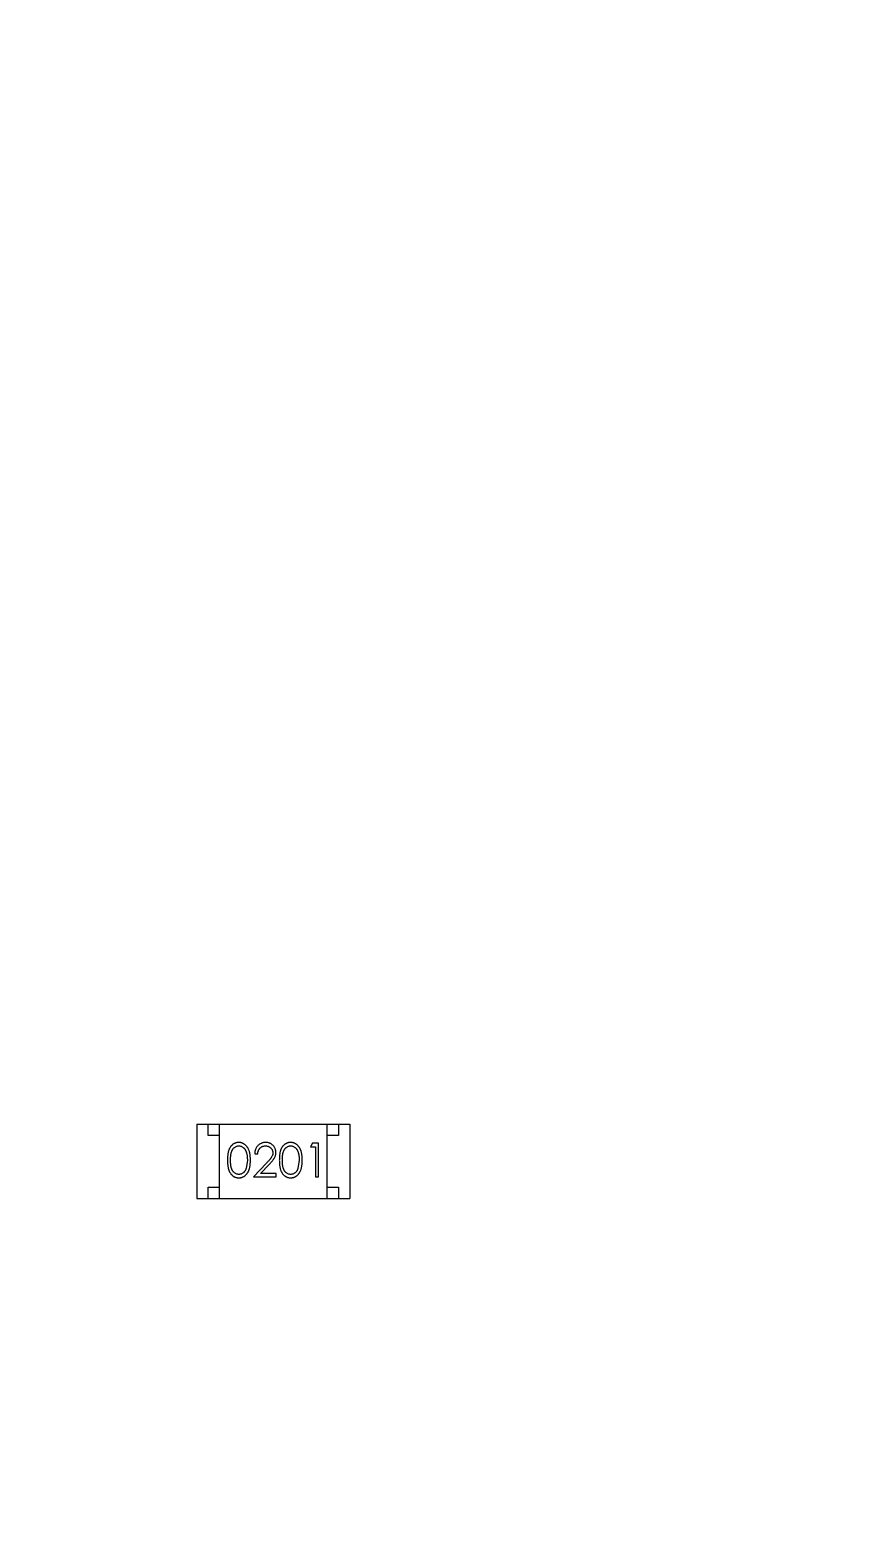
# Model space of a CAD drawing. Header units: inches. Extents: x 398 to 599, y 40 to 151.
# Drawn here: x 542.65 to 546.28, y 97.72 to 104.38 of the extents above; entities that cross this region are included whole.
import ezdxf

# ---------------------------------------------------------------- set-up
doc = ezdxf.new("R2010")
doc.units = ezdxf.units.IN
doc.header["$LTSCALE"] = 1.21
doc.header["$MEASUREMENT"] = 0
doc.layers.get('0').update_dxf_attribs({"linetype": 'CONTINUOUS'})

msp = doc.modelspace()

# ---------------------------------------------------------------- linework, layer by layer
at = {"color": 7, "linetype": 'Continuous'}
for p, q in [((543.3951, 99.5062), (543.3951, 99.1762)), ((543.3951, 99.5062), (544.0751, 99.5062)), ((543.4451, 99.4562), (543.4451, 99.5062)), ((543.4951, 99.1762), (543.4951, 99.5062)), ((543.9751, 99.1762), (543.9751, 99.5062)), ((544.0251, 99.5062), (544.0251, 99.4562)), ((544.0751, 99.5062), (544.0751, 99.1762)), ((543.4951, 99.4562), (543.4451, 99.4562)), ((543.9092, 99.4215), (543.9004, 99.4061)), ((543.9004, 99.4061), (543.9234, 99.4061)), ((543.9369, 99.4215), (543.9092, 99.4215)), ((543.9234, 99.4061), (543.9234, 99.2715)), ((543.9369, 99.2715), (543.9369, 99.4215)), ((544.0251, 99.4562), (543.9751, 99.4562)), ((543.6196, 99.3465), (543.6139, 99.3088)), ((543.7047, 99.3336), (543.6465, 99.2715)), ((543.6523, 99.3753), (543.6658, 99.3753)), ((543.8504, 99.3465), (543.8447, 99.3088)), ((543.6465, 99.2715), (543.7484, 99.2715)), ((543.6786, 99.2869), (543.7162, 99.3269)), ((543.7484, 99.2869), (543.6786, 99.2869)), ((543.7484, 99.2715), (543.7484, 99.2869)), ((543.9234, 99.2715), (543.9369, 99.2715)), ((543.4451, 99.1762), (543.4451, 99.2262)), ((543.4451, 99.2262), (543.4951, 99.2262)), ((543.9751, 99.2262), (544.0251, 99.2262)), ((544.0251, 99.2262), (544.0251, 99.1762)), ((543.3951, 99.1762), (544.0751, 99.1762))]:
    msp.add_line(p, q, dxfattribs=at)
for radius, start, end in [(23, 281.22586, 258.77532), (22.75, 294.44334, 241.13427)]:
    msp.add_arc((553.751, 92.925), radius, start, end, dxfattribs=at)
for points, knots in [([(543.5813, 99.4253), (543.5801, 99.4253), (543.5778, 99.4253), (543.5743, 99.4248), (543.571, 99.4242), (543.5677, 99.4232), (543.5644, 99.4221), (543.5613, 99.4206), (543.5583, 99.4189), (543.5553, 99.417), (543.5525, 99.4147), (543.5499, 99.4123), (543.5474, 99.4096), (543.5451, 99.4066), (543.5429, 99.4034), (543.5409, 99.4), (543.5391, 99.3963), (543.5374, 99.3923), (543.5359, 99.388), (543.5346, 99.3833), (543.5335, 99.3782), (543.5327, 99.3726), (543.532, 99.3667), (543.5315, 99.3603), (543.5312, 99.3535), (543.5312, 99.3488), (543.5311, 99.3464)], [0, 0, 0, 0, 0.033742, 0.066533, 0.099153, 0.13154, 0.164087, 0.196563, 0.229707, 0.263315, 0.297504, 0.331686, 0.366482, 0.4021, 0.438958, 0.476748, 0.515985, 0.556589, 0.599519, 0.645765, 0.695487, 0.748721, 0.805687, 0.866754, 0.931405, 1, 1, 1, 1]), ([(543.5446, 99.3465), (543.5446, 99.3485), (543.5446, 99.3524), (543.5449, 99.3581), (543.5452, 99.3633), (543.5457, 99.3682), (543.5463, 99.3728), (543.5472, 99.3769), (543.5481, 99.3807), (543.5492, 99.3841), (543.5504, 99.3872), (543.5518, 99.3901), (543.5533, 99.3928), (543.5549, 99.3953), (543.5566, 99.3976), (543.5585, 99.3998), (543.5606, 99.4017), (543.5634, 99.4039), (543.5672, 99.4063), (543.5719, 99.4084), (543.5768, 99.4097), (543.5801, 99.4098), (543.5817, 99.4099)], [0, 0, 0, 0, 0.073302, 0.142286, 0.206253, 0.266017, 0.321612, 0.372532, 0.419497, 0.462398, 0.502825, 0.541489, 0.579034, 0.615143, 0.650298, 0.684912, 0.718701, 0.752189, 0.817245, 0.879117, 0.939613, 1, 1, 1, 1]), ([(543.6331, 99.3464), (543.633, 99.3487), (543.633, 99.3532), (543.6327, 99.3598), (543.6322, 99.366), (543.6314, 99.3718), (543.6305, 99.3773), (543.6293, 99.3824), (543.6279, 99.3872), (543.6263, 99.3916), (543.6245, 99.3957), (543.6226, 99.3995), (543.6204, 99.4031), (543.6182, 99.4064), (543.6158, 99.4094), (543.6132, 99.4122), (543.6105, 99.4147), (543.6076, 99.4169), (543.6046, 99.4189), (543.6016, 99.4206), (543.5984, 99.4221), (543.5951, 99.4233), (543.5918, 99.4242), (543.5884, 99.4249), (543.5849, 99.4253), (543.5825, 99.4253), (543.5813, 99.4253)], [0, 0, 0, 0, 0.065278, 0.127205, 0.186168, 0.241675, 0.294115, 0.343609, 0.390387, 0.434463, 0.476646, 0.517002, 0.555936, 0.593716, 0.630057, 0.665601, 0.700745, 0.734917, 0.768681, 0.802087, 0.834849, 0.867433, 0.900138, 0.932806, 0.966212, 1, 1, 1, 1]), ([(543.5817, 99.4099), (543.5834, 99.4098), (543.5867, 99.4097), (543.5915, 99.4084), (543.5962, 99.4063), (543.5999, 99.404), (543.6028, 99.4017), (543.6048, 99.3997), (543.6068, 99.3974), (543.6086, 99.395), (543.6103, 99.3922), (543.6118, 99.3893), (543.6133, 99.3861), (543.6146, 99.3827), (543.6158, 99.379), (543.6168, 99.3751), (543.6177, 99.3709), (543.6184, 99.3665), (543.6189, 99.3619), (543.6194, 99.357), (543.6195, 99.3518), (543.6196, 99.3483), (543.6196, 99.3465)], [0, 0, 0, 0, 0.059689, 0.119507, 0.181075, 0.246162, 0.279894, 0.314468, 0.350403, 0.387474, 0.426147, 0.466624, 0.508745, 0.553328, 0.600058, 0.649177, 0.700552, 0.754894, 0.811825, 0.871514, 0.934319, 1, 1, 1, 1]), ([(543.7012, 99.4253), (543.6995, 99.4253), (543.6962, 99.4252), (543.6914, 99.4245), (543.6868, 99.4234), (543.6824, 99.4219), (543.6782, 99.4199), (543.6741, 99.4175), (543.6703, 99.4146), (543.6668, 99.4113), (543.6635, 99.4077), (543.6606, 99.4038), (543.6582, 99.3996), (543.6561, 99.3952), (543.6545, 99.3906), (543.6534, 99.3857), (543.6526, 99.3806), (543.6524, 99.3771), (543.6523, 99.3753)], [0, 0, 0, 0, 0.06445, 0.126725, 0.187421, 0.247417, 0.306749, 0.366595, 0.427749, 0.490235, 0.553031, 0.614805, 0.676505, 0.738096, 0.801021, 0.864897, 0.931209, 1, 1, 1, 1]), ([(543.6658, 99.3753), (543.6659, 99.3767), (543.6661, 99.3793), (543.6669, 99.383), (543.6678, 99.3866), (543.6691, 99.3899), (543.6706, 99.393), (543.6723, 99.3959), (543.6743, 99.3985), (543.6766, 99.4009), (543.679, 99.403), (543.6816, 99.4049), (543.6844, 99.4064), (543.6874, 99.4077), (543.6904, 99.4087), (543.6937, 99.4094), (543.697, 99.4098), (543.6993, 99.4099), (543.7005, 99.4099)], [0, 0, 0, 0, 0.073648, 0.143686, 0.210962, 0.275557, 0.338064, 0.399311, 0.4594, 0.51934, 0.579024, 0.637809, 0.695959, 0.754122, 0.813113, 0.873453, 0.935561, 1, 1, 1, 1]), ([(543.7005, 99.4099), (543.7016, 99.4099), (543.7039, 99.4098), (543.7071, 99.4094), (543.7102, 99.4087), (543.7131, 99.4077), (543.716, 99.4065), (543.7187, 99.4049), (543.7212, 99.4031), (543.7237, 99.401), (543.7259, 99.3987), (543.7278, 99.3963), (543.7294, 99.3938), (543.7308, 99.3911), (543.7318, 99.3884), (543.7325, 99.3855), (543.733, 99.3826), (543.733, 99.3805), (543.7331, 99.3795)], [0, 0, 0, 0, 0.068027, 0.133505, 0.19695, 0.26027, 0.322741, 0.384982, 0.448465, 0.513424, 0.578224, 0.640011, 0.700094, 0.760067, 0.819012, 0.877878, 0.938035, 1, 1, 1, 1]), ([(543.7465, 99.3807), (543.7465, 99.3822), (543.7464, 99.3851), (543.7458, 99.3894), (543.7448, 99.3936), (543.7435, 99.3976), (543.7417, 99.4015), (543.7395, 99.4051), (543.737, 99.4087), (543.734, 99.4121), (543.7308, 99.4152), (543.7273, 99.4179), (543.7235, 99.4202), (543.7196, 99.4221), (543.7153, 99.4235), (543.7108, 99.4246), (543.7061, 99.4252), (543.7029, 99.4253), (543.7012, 99.4253)], [0, 0, 0, 0, 0.06271, 0.123347, 0.183401, 0.242828, 0.302097, 0.36242, 0.423725, 0.487032, 0.550491, 0.612709, 0.674265, 0.73617, 0.799211, 0.863483, 0.930525, 1, 1, 1, 1]), ([(543.8121, 99.4253), (543.8109, 99.4253), (543.8085, 99.4253), (543.8051, 99.4248), (543.8017, 99.4242), (543.7984, 99.4232), (543.7952, 99.4221), (543.7921, 99.4206), (543.7891, 99.4189), (543.7861, 99.417), (543.7833, 99.4147), (543.7806, 99.4123), (543.7782, 99.4096), (543.7758, 99.4066), (543.7737, 99.4034), (543.7717, 99.4), (543.7698, 99.3963), (543.7682, 99.3923), (543.7667, 99.388), (543.7654, 99.3833), (543.7643, 99.3782), (543.7635, 99.3726), (543.7628, 99.3667), (543.7623, 99.3603), (543.762, 99.3535), (543.7619, 99.3488), (543.7619, 99.3464)], [0, 0, 0, 0, 0.033742, 0.066533, 0.099153, 0.13154, 0.164087, 0.196563, 0.229707, 0.263315, 0.297504, 0.331686, 0.366482, 0.4021, 0.438958, 0.476748, 0.515985, 0.556589, 0.599519, 0.645765, 0.695487, 0.748721, 0.805687, 0.866754, 0.931405, 1, 1, 1, 1]), ([(543.7754, 99.3465), (543.7754, 99.3485), (543.7754, 99.3524), (543.7756, 99.3581), (543.776, 99.3633), (543.7765, 99.3682), (543.7771, 99.3728), (543.7779, 99.3769), (543.7788, 99.3807), (543.7799, 99.3841), (543.7812, 99.3872), (543.7825, 99.3901), (543.784, 99.3928), (543.7857, 99.3953), (543.7874, 99.3976), (543.7893, 99.3998), (543.7913, 99.4017), (543.7942, 99.4039), (543.7979, 99.4063), (543.8026, 99.4084), (543.8075, 99.4097), (543.8109, 99.4098), (543.8125, 99.4099)], [0, 0, 0, 0, 0.073302, 0.142286, 0.206253, 0.266017, 0.321612, 0.372532, 0.419497, 0.462398, 0.502825, 0.541489, 0.579034, 0.615143, 0.650298, 0.684912, 0.718701, 0.752189, 0.817245, 0.879117, 0.939613, 1, 1, 1, 1]), ([(543.8638, 99.3464), (543.8638, 99.3487), (543.8638, 99.3532), (543.8635, 99.3598), (543.8629, 99.366), (543.8622, 99.3718), (543.8612, 99.3773), (543.8601, 99.3824), (543.8586, 99.3872), (543.8571, 99.3916), (543.8552, 99.3957), (543.8533, 99.3995), (543.8512, 99.4031), (543.849, 99.4064), (543.8465, 99.4094), (543.844, 99.4122), (543.8413, 99.4147), (543.8384, 99.4169), (543.8354, 99.4189), (543.8323, 99.4206), (543.8292, 99.4221), (543.8259, 99.4233), (543.8226, 99.4242), (543.8191, 99.4249), (543.8156, 99.4253), (543.8133, 99.4253), (543.8121, 99.4253)], [0, 0, 0, 0, 0.065278, 0.127205, 0.186168, 0.241675, 0.294115, 0.343609, 0.390387, 0.434463, 0.476646, 0.517002, 0.555936, 0.593716, 0.630057, 0.665601, 0.700745, 0.734917, 0.768681, 0.802087, 0.834849, 0.867433, 0.900138, 0.932806, 0.966212, 1, 1, 1, 1]), ([(543.8125, 99.4099), (543.8142, 99.4098), (543.8174, 99.4097), (543.8223, 99.4084), (543.827, 99.4063), (543.8307, 99.404), (543.8336, 99.4017), (543.8356, 99.3997), (543.8376, 99.3974), (543.8394, 99.395), (543.8411, 99.3922), (543.8426, 99.3893), (543.8441, 99.3861), (543.8454, 99.3827), (543.8465, 99.379), (543.8476, 99.3751), (543.8484, 99.3709), (543.8492, 99.3665), (543.8497, 99.3619), (543.8501, 99.357), (543.8503, 99.3518), (543.8503, 99.3483), (543.8504, 99.3465)], [0, 0, 0, 0, 0.059689, 0.119507, 0.181075, 0.246162, 0.279894, 0.314468, 0.350403, 0.387474, 0.426147, 0.466624, 0.508745, 0.553328, 0.600058, 0.649177, 0.700552, 0.754894, 0.811825, 0.871514, 0.934319, 1, 1, 1, 1]), ([(543.5311, 99.3464), (543.5312, 99.344), (543.5312, 99.3394), (543.5315, 99.3326), (543.532, 99.3263), (543.5327, 99.3203), (543.5336, 99.3148), (543.5347, 99.3096), (543.536, 99.3049), (543.5375, 99.3006), (543.5392, 99.2966), (543.5411, 99.2929), (543.5431, 99.2894), (543.5452, 99.2862), (543.5475, 99.2832), (543.55, 99.2805), (543.5527, 99.2781), (543.5555, 99.2759), (543.5584, 99.2739), (543.5614, 99.2723), (543.5645, 99.2708), (543.5677, 99.2697), (543.571, 99.2687), (543.5743, 99.2681), (543.5778, 99.2677), (543.5801, 99.2676), (543.5813, 99.2676)], [0, 0, 0, 0, 0.068113, 0.132564, 0.193427, 0.250218, 0.303569, 0.353576, 0.400235, 0.443586, 0.484619, 0.524292, 0.56238, 0.599049, 0.63494, 0.669782, 0.704009, 0.737842, 0.771098, 0.803896, 0.836415, 0.868639, 0.900715, 0.933378, 0.966213, 1, 1, 1, 1]), ([(543.5817, 99.283), (543.5801, 99.2831), (543.5768, 99.2833), (543.5719, 99.2846), (543.5672, 99.2866), (543.5634, 99.289), (543.5606, 99.2913), (543.5585, 99.2932), (543.5566, 99.2954), (543.5548, 99.2977), (543.5532, 99.3002), (543.5517, 99.3029), (543.5504, 99.3058), (543.5491, 99.3089), (543.548, 99.3123), (543.5471, 99.3161), (543.5464, 99.3203), (543.5457, 99.3248), (543.5452, 99.3297), (543.5449, 99.3349), (543.5446, 99.3406), (543.5446, 99.3445), (543.5446, 99.3465)], [0, 0, 0, 0, 0.060034, 0.120278, 0.182348, 0.247919, 0.281641, 0.315701, 0.350322, 0.385703, 0.421819, 0.459196, 0.497866, 0.538301, 0.58121, 0.628183, 0.679403, 0.734699, 0.794074, 0.858416, 0.927049, 1, 1, 1, 1]), ([(543.5813, 99.2676), (543.5825, 99.2676), (543.5849, 99.2677), (543.5884, 99.2681), (543.5918, 99.2688), (543.5952, 99.2697), (543.5984, 99.2709), (543.6016, 99.2724), (543.6047, 99.2741), (543.6077, 99.2761), (543.6106, 99.2784), (543.6133, 99.2809), (543.6159, 99.2837), (543.6183, 99.2867), (543.6206, 99.29), (543.6227, 99.2936), (543.6246, 99.2974), (543.6264, 99.3014), (543.628, 99.3058), (543.6293, 99.3106), (543.6305, 99.3157), (543.6315, 99.3211), (543.6321, 99.3269), (543.6327, 99.3331), (543.633, 99.3396), (543.633, 99.3441), (543.6331, 99.3464)], [0, 0, 0, 0, 0.033824, 0.067298, 0.10028, 0.133019, 0.165736, 0.198792, 0.232372, 0.266409, 0.301016, 0.336196, 0.371972, 0.408574, 0.446394, 0.485225, 0.525372, 0.567224, 0.611081, 0.65775, 0.70702, 0.759235, 0.814484, 0.873227, 0.934937, 1, 1, 1, 1]), ([(543.7331, 99.3795), (543.733, 99.3779), (543.7329, 99.3747), (543.7318, 99.3699), (543.7301, 99.3652), (543.7282, 99.3614), (543.7261, 99.3583), (543.7242, 99.3556), (543.7219, 99.3527), (543.7192, 99.3494), (543.7161, 99.3459), (543.7127, 99.342), (543.7088, 99.3379), (543.7061, 99.335), (543.7047, 99.3336)], [0, 0, 0, 0, 0.088014, 0.174976, 0.2638, 0.355443, 0.406413, 0.465519, 0.533076, 0.609353, 0.693899, 0.787171, 0.889197, 1, 1, 1, 1]), ([(543.7162, 99.3269), (543.7176, 99.3284), (543.7204, 99.3314), (543.7243, 99.3358), (543.7279, 99.3399), (543.7311, 99.3438), (543.7339, 99.3474), (543.7364, 99.3508), (543.7385, 99.3539), (543.7408, 99.3578), (543.7432, 99.3625), (543.7451, 99.3684), (543.7463, 99.3745), (543.7465, 99.3786), (543.7465, 99.3807)], [0, 0, 0, 0, 0.09953, 0.192079, 0.277712, 0.357454, 0.429648, 0.495771, 0.555538, 0.608657, 0.707578, 0.804328, 0.901298, 1, 1, 1, 1]), ([(543.7619, 99.3464), (543.7619, 99.344), (543.762, 99.3394), (543.7623, 99.3326), (543.7628, 99.3263), (543.7635, 99.3203), (543.7644, 99.3148), (543.7654, 99.3096), (543.7668, 99.3049), (543.7683, 99.3006), (543.77, 99.2966), (543.7718, 99.2929), (543.7738, 99.2894), (543.776, 99.2862), (543.7783, 99.2832), (543.7808, 99.2805), (543.7834, 99.2781), (543.7862, 99.2759), (543.7892, 99.2739), (543.7922, 99.2723), (543.7953, 99.2708), (543.7985, 99.2697), (543.8017, 99.2687), (543.8051, 99.2681), (543.8085, 99.2677), (543.8109, 99.2676), (543.8121, 99.2676)], [0, 0, 0, 0, 0.068113, 0.132564, 0.193427, 0.250218, 0.303569, 0.353576, 0.400235, 0.443586, 0.484619, 0.524292, 0.56238, 0.599049, 0.63494, 0.669782, 0.704009, 0.737842, 0.771098, 0.803896, 0.836415, 0.868639, 0.900715, 0.933378, 0.966213, 1, 1, 1, 1]), ([(543.8125, 99.283), (543.8109, 99.2831), (543.8076, 99.2833), (543.8027, 99.2846), (543.7979, 99.2866), (543.7942, 99.289), (543.7913, 99.2913), (543.7893, 99.2932), (543.7874, 99.2954), (543.7856, 99.2977), (543.784, 99.3002), (543.7825, 99.3029), (543.7812, 99.3058), (543.7799, 99.3089), (543.7788, 99.3123), (543.7779, 99.3161), (543.7771, 99.3203), (543.7765, 99.3248), (543.776, 99.3297), (543.7756, 99.3349), (543.7754, 99.3406), (543.7754, 99.3445), (543.7754, 99.3465)], [0, 0, 0, 0, 0.060034, 0.120278, 0.182348, 0.247919, 0.281641, 0.315701, 0.350322, 0.385703, 0.421819, 0.459196, 0.497866, 0.538301, 0.58121, 0.628183, 0.679403, 0.734699, 0.794074, 0.858416, 0.927049, 1, 1, 1, 1]), ([(543.8121, 99.2676), (543.8133, 99.2676), (543.8156, 99.2677), (543.8191, 99.2681), (543.8226, 99.2688), (543.8259, 99.2697), (543.8292, 99.2709), (543.8324, 99.2724), (543.8355, 99.2741), (543.8385, 99.2761), (543.8414, 99.2784), (543.8441, 99.2809), (543.8467, 99.2837), (543.8491, 99.2867), (543.8514, 99.29), (543.8534, 99.2936), (543.8554, 99.2974), (543.8571, 99.3014), (543.8588, 99.3058), (543.8601, 99.3106), (543.8613, 99.3157), (543.8622, 99.3211), (543.8629, 99.3269), (543.8635, 99.3331), (543.8638, 99.3396), (543.8638, 99.3441), (543.8638, 99.3464)], [0, 0, 0, 0, 0.033824, 0.067298, 0.10028, 0.133019, 0.165736, 0.198792, 0.232372, 0.266409, 0.301016, 0.336196, 0.371972, 0.408574, 0.446394, 0.485225, 0.525372, 0.567224, 0.611081, 0.65775, 0.70702, 0.759235, 0.814484, 0.873227, 0.934937, 1, 1, 1, 1]), ([(543.6139, 99.3088), (543.6135, 99.3077), (543.6128, 99.3057), (543.6114, 99.3027), (543.61, 99.3), (543.6084, 99.2975), (543.6066, 99.2952), (543.6048, 99.293), (543.6028, 99.2911), (543.6, 99.2889), (543.5963, 99.2865), (543.5916, 99.2845), (543.5867, 99.2832), (543.5834, 99.2831), (543.5817, 99.283)], [0, 0, 0, 0, 0.075949, 0.148549, 0.218996, 0.286119, 0.351826, 0.416074, 0.478265, 0.540325, 0.660405, 0.774606, 0.887187, 1, 1, 1, 1]), ([(543.8447, 99.3088), (543.8443, 99.3077), (543.8435, 99.3057), (543.8422, 99.3027), (543.8408, 99.3), (543.8391, 99.2975), (543.8374, 99.2952), (543.8356, 99.293), (543.8335, 99.2911), (543.8307, 99.2889), (543.827, 99.2865), (543.8223, 99.2845), (543.8175, 99.2832), (543.8142, 99.2831), (543.8125, 99.283)], [0, 0, 0, 0, 0.075949, 0.148549, 0.218996, 0.286119, 0.351826, 0.416074, 0.478265, 0.540325, 0.660405, 0.774606, 0.887187, 1, 1, 1, 1])]:
    msp.add_open_spline(points, degree=3, knots=knots, dxfattribs=at)

doc.saveas('drawing.dxf')
